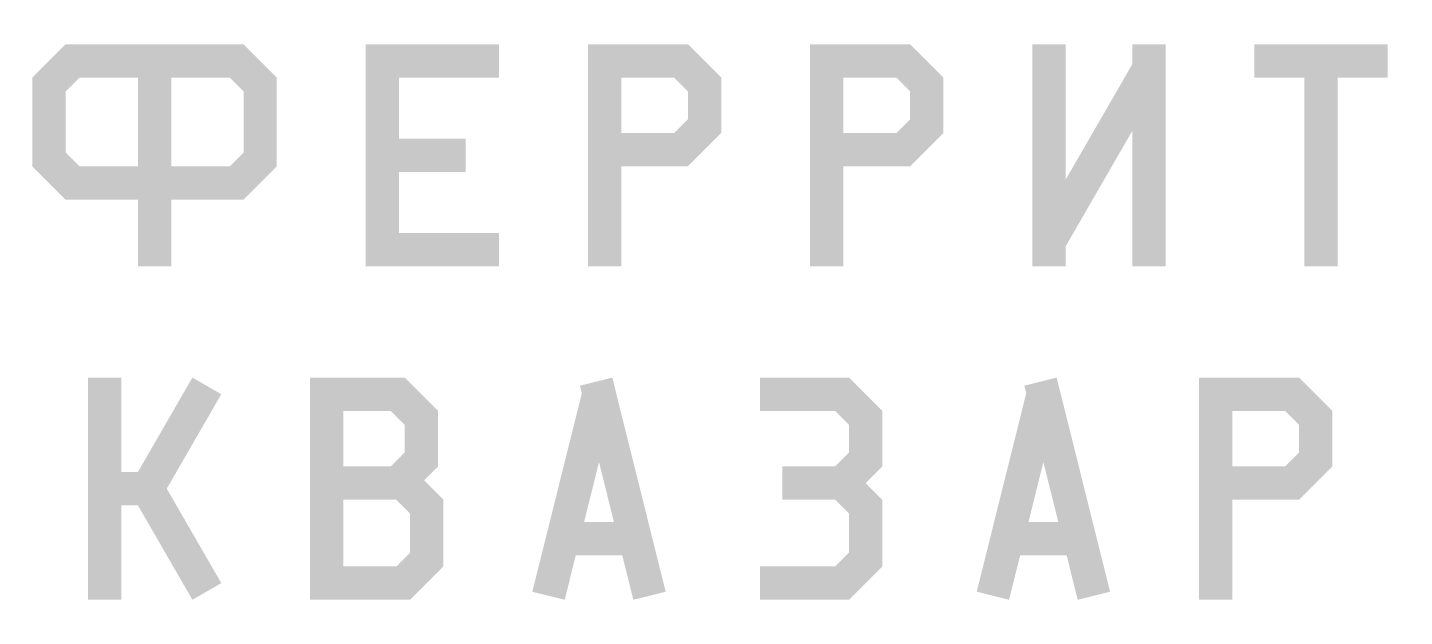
# Model space of a CAD drawing. Extents: x 45 to 57.4, y 48.4 to 53.6.
import ezdxf

# ---------------------------------------------------------------- set-up
doc = ezdxf.new("R2010")
doc.units = 0
for name, color, linetype in [('FERRIT', 5, 'CONTINUOUS'), ('QUASAR', 3, 'CONTINUOUS'), ('RRR', 2, 'CONTINUOUS')]:
    doc.layers.add(name, color=color, linetype=linetype)

msp = doc.modelspace()

# ---------------------------------------------------------------- linework, layer by layer
at = {"layer": 'FERRIT', "const_width": 0.3}
for points in [[(45.106066, 53.093934), (45.406066, 53.393934)], [(47.093934, 53.093934), (46.793934, 53.393934)], [(45.3, 53.35), (46.1, 53.35)], [(46.9, 53.35), (46.1, 53.35)], [(56, 53.35), (57.2, 53.35)], [(45.15, 53.2), (45.15, 52.4)], [(46.1, 52.4), (46.1, 53.2)], [(47.05, 53.2), (47.05, 52.4)], [(56.6, 51.5), (56.6, 53.2)], [(45.106066, 52.506066), (45.406066, 52.206066)], [(47.093934, 52.506066), (46.793934, 52.206066)], [(46.1, 51.5), (46.1, 52.3)], [(45.3, 52.25), (46.1, 52.25)], [(46.9, 52.25), (46.1, 52.25)]]:
    msp.add_lwpolyline(points, dxfattribs=at)
at = {"layer": 'FERRIT', "color": 130, "const_width": 0.3}
for points in [[(48.15, 51.5), (48.15, 53.5)], [(48.3, 53.35), (49.2, 53.35)], [(48.3, 52.5), (48.9, 52.5)], [(48.3, 51.65), (49.2, 51.65)]]:
    msp.add_lwpolyline(points, dxfattribs=at)
at = {"layer": 'FERRIT', "color": 140, "const_width": 0.3}
for points in [[(54.15, 51.5), (54.15, 53.5)], [(55.05, 51.5), (55.05, 53.5)], [(54.15, 51.720577), (55.05, 53.279423)]]:
    msp.add_lwpolyline(points, dxfattribs=at)
at = {"layer": 'QUASAR', "color": 94, "const_width": 0.3}
for points in [[(45.65, 48.5), (45.65, 50.5)], [(45.970096, 49.38577), (46.570096, 50.425)], [(45.970096, 49.61423), (46.570096, 48.575)], [(45.7, 49.5), (46.1, 49.5)]]:
    msp.add_lwpolyline(points, dxfattribs=at)
at = {"layer": 'QUASAR', "const_width": 0.3}
for points in [[(47.65, 48.5), (47.65, 50.5)], [(47.8, 50.35), (48.35, 50.35)], [(48.543934, 50.093934), (48.243934, 50.393934)], [(51.55, 50.35), (52.35, 50.35)], [(52.543934, 50.093934), (52.243934, 50.393934)], [(48.5, 50.2), (48.5, 49.7)], [(52.5, 50.2), (52.5, 49.7)], [(48.543934, 49.806066), (48.243934, 49.506066)], [(52.543934, 49.806066), (52.243934, 49.506066)], [(47.8, 49.55), (48.4, 49.55)], [(48.593934, 49.293934), (48.293934, 49.593934)], [(51.75, 49.55), (52.35, 49.55)], [(52.543934, 49.293934), (52.243934, 49.593934)], [(48.55, 49.4), (48.55, 48.8)], [(52.5, 49.4), (52.5, 48.8)], [(48.593934, 48.906066), (48.293934, 48.606066)], [(52.543934, 48.906066), (52.243934, 48.606066)], [(47.8, 48.65), (48.4, 48.65)], [(51.55, 48.65), (52.35, 48.65)]]:
    msp.add_lwpolyline(points, dxfattribs=at)
at = {"layer": 'QUASAR', "color": 1, "const_width": 0.3}
for points in [[(50.554456, 48.536288), (50.073999, 50.463296)], [(49.645544, 48.536288), (50.105196, 50.37985)], [(49.8, 49.05), (50.4, 49.05)]]:
    msp.add_lwpolyline(points, dxfattribs=at)
at = {"layer": 'QUASAR', "color": 12, "const_width": 0.3}
for points in [[(54.554456, 48.536288), (54.073999, 50.463296)], [(53.645544, 48.536288), (54.105196, 50.37985)], [(53.8, 49.05), (54.4, 49.05)]]:
    msp.add_lwpolyline(points, dxfattribs=at)
at = {"layer": 'RRR', "const_width": 0.3}
for points in [[(50.15, 51.5), (50.15, 53.5)], [(51.093934, 53.093934), (50.793934, 53.393934)], [(50.3, 53.35), (50.9, 53.35)], [(51.05, 52.7), (51.05, 53.2)], [(51.093934, 52.806066), (50.793934, 52.506066)], [(50.3, 52.55), (50.9, 52.55)], [(55.65, 48.5), (55.65, 50.5)], [(55.8, 50.35), (56.4, 50.35)], [(56.593934, 50.093934), (56.293934, 50.393934)], [(56.55, 49.7), (56.55, 50.2)], [(56.593934, 49.806066), (56.293934, 49.506066)], [(55.8, 49.55), (56.4, 49.55)]]:
    msp.add_lwpolyline(points, dxfattribs=at)
at = {"layer": 'RRR', "color": 51, "const_width": 0.3}
for points in [[(52.15, 51.5), (52.15, 53.5)], [(53.093934, 53.093934), (52.793934, 53.393934)], [(52.3, 53.35), (52.9, 53.35)], [(53.05, 52.7), (53.05, 53.2)], [(53.093934, 52.806066), (52.793934, 52.506066)], [(52.3, 52.55), (52.9, 52.55)]]:
    msp.add_lwpolyline(points, dxfattribs=at)

doc.saveas('drawing.dxf')
